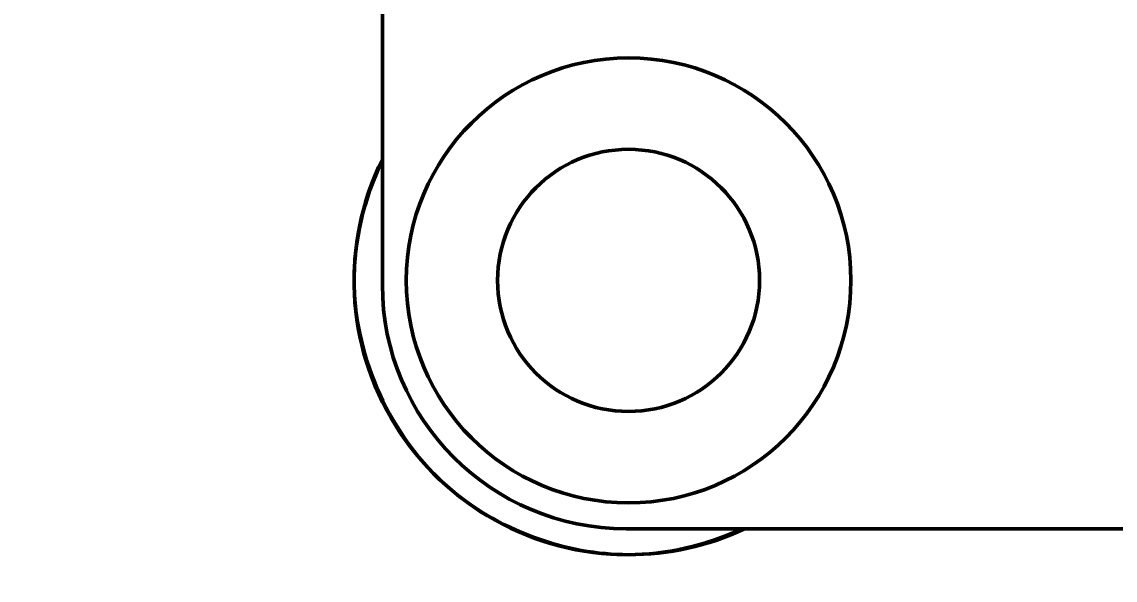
# Model space of a CAD drawing. Header units: millimetres. Extents: x 22 to 202, y 169 to 282.
# Drawn here: x 90.39 to 99.37, y 201.96 to 206.54 of the extents above; entities that cross this region are included whole.
import ezdxf

# ---------------------------------------------------------------- set-up
doc = ezdxf.new("R2010")
doc.units = ezdxf.units.MM
doc.header["$LTSCALE"] = 0.75
doc.layers.add('FD_Dimensions', color=7, linetype='Continuous', lineweight=25)
doc.layers.add('Visible', color=7, linetype='Continuous', lineweight=50)
doc.styles.get("Standard").update_dxf_attribs({"font": 'arial.ttf'})
doc.dimstyles.new('Dim-ISO-25', dxfattribs={"dimtxt": 2.5, "dimasz": 2.5, "dimexe": 1.5, "dimexo": 0, "dimgap": 1, "dimtad": 1, "dimzin": 4, "dimdsep": 46, "dimtxsty": 'Standard', "dimblk": 'OPEN90', "dimcen": 0, "dimazin": 1, "dimtp": 0.1, "dimtm": 0.1, "dimtfac": 0.72, "dimtmove": 0, "dimatfit": 3, "dimfxl": 1, "dimtzin": 4, "dimarcsym": 0})

# ---------------------------------------------------------------- blocks, each defined once
blk = doc.blocks.new('_Open90')
at = {"color": 0, "linetype": 'ByBlock', "lineweight": -2}
for p, q in [((-0.5, 0.5), (0, 0)), ((0, 0), (-1, 0)), ((0, 0), (-0.5, -0.5))]:
    blk.add_line(p, q, dxfattribs=at)
blk = doc.blocks.new('*D39')
at = {"layer": 'Defpoints', "color": 0, "transparency": 16777216}
for p in [(91.851481, 219.885579), (39.845512, 191.385202), (126.699789, 191.385202)]:
    blk.add_point(p, dxfattribs=at)
at = {"layer": 'FD_Dimensions', "color": 0, "lineweight": -2, "transparency": 16777216}
for p, q in [((91.851481, 219.885579), (38.345512, 219.885579)), ((39.845512, 217.385579), (39.845512, 193.885202)), ((126.699789, 191.385202), (38.345512, 191.385202))]:
    blk.add_line(p, q, dxfattribs=at)
at = {"layer": 'FD_Dimensions', "color": 0, "lineweight": -2, "transparency": 16777216, "xscale": 2.5, "yscale": 2.5, "zscale": 2.5}
for p, rotation in [((39.845512, 219.885579), 90), ((39.845512, 191.385202), 270)]:
    blk.add_blockref('_Open90', p, dxfattribs=dict(at, rotation=rotation))
at = {"layer": 'FD_Dimensions', "color": 0, "transparency": 16777216, "insert": (37.568245, 204.532394), "char_height": 2.5, "attachment_point": 5, "rotation": 90}
blk.add_mtext('28.50mm', dxfattribs=at)

msp = doc.modelspace()

# ---------------------------------------------------------------- linework, layer by layer
at = {"layer": 'Visible'}
for p, q in [((93.3516, 204.3855), (93.3516, 235.3856)), ((136.3515, 202.3856), (95.3515, 202.3856))]:
    msp.add_line(p, q, dxfattribs=at)
for radius in [1.825, 1.0752]:
    msp.add_circle((95.3724, 204.4229), radius, dxfattribs=at)
at = {"layer": 'Visible', "extrusion": (0, 0, -1)}
for centre, radius, start, end in [((-95.3695, 204.4228), 2.25, 270, 26.24966), ((-95.3515, 204.3856), 1.9999, 270.00124, 359.99876), ((-95.3695, 204.4228), 2.25, 244.87875, 270)]:
    msp.add_arc(centre, radius, start, end, dxfattribs=at)
at = {"layer": 'Visible'}
msp.add_open_spline([(93.3516, 205.4096), (93.1959, 205.0868), (93.1195, 204.7387), (93.1195, 204.4228), (93.1195, 203.8603), (93.372, 203.1956), (93.8604, 202.7539), (94.2931, 202.3627), (94.8714, 202.1728), (95.3695, 202.1728)], degree=3, knots=[-4.586965, -4.586965, -4.586965, -4.586965, -3.534292, -3.534292, -3.534292, -1.65995, -1.65995, -1.65995, 0, 0, 0, 0], dxfattribs=at)
msp.add_open_spline([(95.3695, 202.1728), (95.6695, 202.1728), (95.9984, 202.2446), (96.3072, 202.3856)], degree=3, dxfattribs=at)

# ---------------------------------------------------------------- dimensions: what is measured, and where the dimension line sits
at = {"layer": 'FD_Dimensions'}
dim = msp.add_linear_dim(base=(39.8455, 191.3852), p1=(91.8515, 219.8856), p2=(126.6998, 191.3852), angle=90, dimstyle='Dim-ISO-25', override={"dimlfac": 1, "dimpost": 'mm'}, dxfattribs=at)
dim.commit()
dim.dimension.update_dxf_attribs({"geometry": '*D39', "text_midpoint": (39.8455, 204.5324), "dimtype": 160})

doc.saveas('drawing.dxf')
